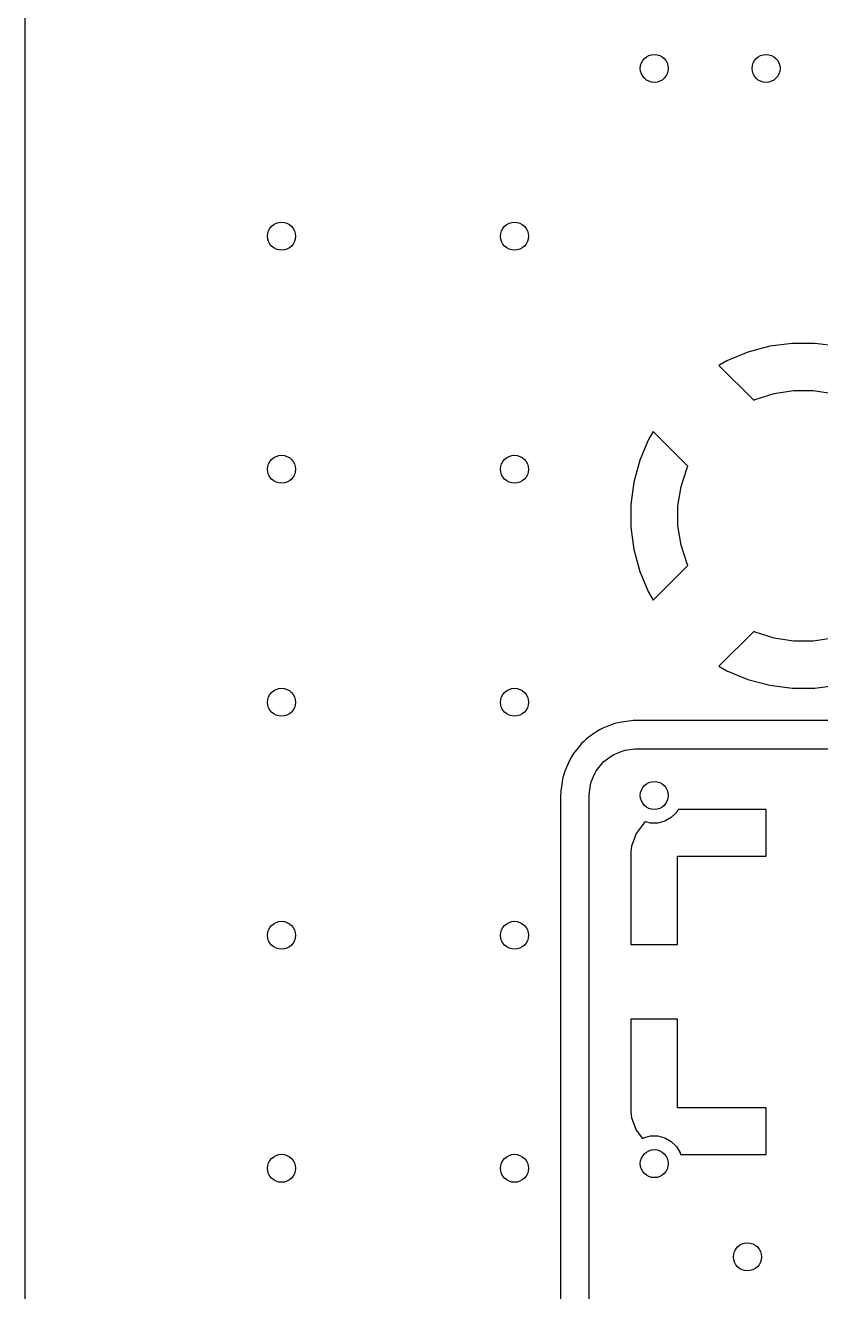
# Model space of a CAD drawing. Extents: x 2.65 to 6.49, y -4.64 to -1.62.
# Drawn here: x 2.648 to 2.984, y -3.3 to -2.765 of the extents above; entities that cross this region are included whole.
import ezdxf

# ---------------------------------------------------------------- set-up
doc = ezdxf.new("R2010")
doc.units = 0
doc.header["$MEASUREMENT"] = 0
doc.layers.add('BLACK', color=7, linetype='CONTINUOUS')

msp = doc.modelspace()

# ---------------------------------------------------------------- linework, layer by layer
at = {"layer": 'BLACK', "linetype": 'CONTINUOUS'}
for p, q in [((2.64766, -2.78162), (2.64766, -2.03618)), ((2.64766, -2.96767), (2.64766, -2.78162)), ((2.95292, -2.90332), (2.9441, -2.90698)), ((2.96214, -2.90085), (2.95292, -2.90332)), ((2.9716, -2.89961), (2.96214, -2.90085)), ((2.98115, -2.89961), (2.9716, -2.89961)), ((2.9716, -2.89961), (2.9716, -2.89961)), ((2.99062, -2.90085), (2.98115, -2.89961)), ((2.98115, -2.89961), (2.98115, -2.89961)), ((2.94409, -2.90698), (2.94071, -2.90893)), ((2.94071, -2.90893), (2.95543, -2.92365)), ((2.9441, -2.90698), (2.94409, -2.90698)), ((2.96397, -2.92076), (2.97221, -2.91946)), ((2.97221, -2.91946), (2.98055, -2.91946)), ((2.98055, -2.91946), (2.98879, -2.92076)), ((2.95543, -2.92365), (2.95604, -2.92334)), ((2.95604, -2.92334), (2.96397, -2.92076)), ((2.91091, -2.94016), (2.90726, -2.94898)), ((2.91287, -2.93677), (2.91091, -2.94016)), ((2.91091, -2.94016), (2.91091, -2.94016)), ((2.92759, -2.95149), (2.91287, -2.93677)), ((2.90726, -2.94898), (2.90479, -2.9582)), ((2.9247, -2.96003), (2.92727, -2.9521)), ((2.92727, -2.9521), (2.92759, -2.95149)), ((2.90479, -2.9582), (2.90354, -2.96767)), ((2.92339, -2.96827), (2.9247, -2.96003)), ((2.64766, -4.50913), (2.64766, -2.96767)), ((2.90354, -2.96767), (2.90354, -2.96767)), ((2.90354, -2.96767), (2.90354, -2.97721)), ((2.92339, -2.97661), (2.92339, -2.96827)), ((2.90354, -2.97721), (2.90354, -2.97722)), ((2.90354, -2.97722), (2.90479, -2.98668)), ((2.9247, -2.98485), (2.92339, -2.97661)), ((2.90479, -2.98668), (2.90726, -2.9959)), ((2.92727, -2.99278), (2.9247, -2.98485)), ((2.91287, -3.00811), (2.92759, -2.99339)), ((2.92759, -2.99339), (2.92727, -2.99278)), ((2.90726, -2.9959), (2.91091, -3.00472)), ((2.91091, -3.00472), (2.91091, -3.00472)), ((2.91091, -3.00472), (2.91287, -3.00811)), ((2.95543, -3.02123), (2.94071, -3.03595)), ((2.95604, -3.02154), (2.95543, -3.02123)), ((2.96397, -3.02412), (2.95604, -3.02154)), ((2.97221, -3.02543), (2.96397, -3.02412)), ((2.98055, -3.02543), (2.97221, -3.02543)), ((2.98879, -3.02412), (2.98055, -3.02543)), ((2.94071, -3.03595), (2.94409, -3.0379)), ((2.94409, -3.0379), (2.9441, -3.0379)), ((2.9441, -3.0379), (2.95292, -3.04156)), ((2.95292, -3.04156), (2.96214, -3.04403)), ((2.96214, -3.04403), (2.9716, -3.04528)), ((2.9716, -3.04528), (2.9716, -3.04528)), ((2.9716, -3.04528), (2.98115, -3.04528)), ((2.98115, -3.04528), (2.99062, -3.04403)), ((2.98115, -3.04528), (2.98115, -3.04528)), ((2.90362, -3.05898), (2.89948, -3.05953)), ((2.90441, -3.05891), (2.90362, -3.05898)), ((2.90504, -3.05886), (2.90441, -3.05891)), ((2.90515, -3.05886), (2.90504, -3.05886)), ((2.90583, -3.05884), (2.90515, -3.05886)), ((3.10598, -3.05884), (2.90583, -3.05884)), ((2.88784, -3.06435), (2.88478, -3.0667)), ((2.88915, -3.06348), (2.88784, -3.06435)), ((2.89025, -3.06284), (2.88915, -3.06348)), ((2.89166, -3.06215), (2.89025, -3.06284)), ((2.89025, -3.06284), (2.89025, -3.06284)), ((2.89522, -3.06067), (2.89166, -3.06215)), ((2.89671, -3.06017), (2.89522, -3.06067)), ((2.89522, -3.06067), (2.89522, -3.06067)), ((2.89794, -3.05984), (2.89671, -3.06016)), ((2.89671, -3.06016), (2.89671, -3.06017)), ((2.89948, -3.05953), (2.89794, -3.05984)), ((2.89794, -3.05984), (2.89794, -3.05984)), ((2.88166, -3.06982), (2.88122, -3.0704)), ((2.8827, -3.06864), (2.88166, -3.06982)), ((2.8836, -3.06774), (2.8827, -3.06864)), ((2.88478, -3.0667), (2.8836, -3.06774)), ((2.8778, -3.07529), (2.87711, -3.0767)), ((2.87844, -3.07419), (2.8778, -3.07529)), ((2.87931, -3.07288), (2.87844, -3.07419)), ((2.88122, -3.0704), (2.87931, -3.07288)), ((2.87931, -3.07288), (2.87931, -3.07288)), ((2.87931, -3.07288), (2.87931, -3.07288)), ((2.8921, -3.07624), (2.89516, -3.07389)), ((2.89516, -3.07389), (2.89626, -3.07326)), ((2.89626, -3.07326), (2.89982, -3.07178)), ((2.89982, -3.07178), (2.90105, -3.07145)), ((2.90105, -3.07145), (2.90519, -3.07091)), ((2.90519, -3.07091), (2.90583, -3.07087)), ((2.90583, -3.07087), (3.10598, -3.07087)), ((2.87563, -3.08026), (2.87513, -3.08175)), ((2.87711, -3.0767), (2.87563, -3.08026)), ((2.87563, -3.08026), (2.87563, -3.08026)), ((2.87711, -3.0767), (2.87711, -3.0767)), ((2.88822, -3.0813), (2.88886, -3.0802)), ((2.88886, -3.0802), (2.8912, -3.07714)), ((2.8912, -3.07714), (2.8921, -3.07624)), ((2.87443, -3.08498), (2.87394, -3.08866)), ((2.87449, -3.08452), (2.87443, -3.08498)), ((2.8748, -3.08298), (2.87449, -3.08452)), ((2.87449, -3.08452), (2.87449, -3.08452)), ((2.87513, -3.08175), (2.8748, -3.08298)), ((2.88587, -3.09023), (2.88641, -3.08609)), ((2.88641, -3.08609), (2.88674, -3.08486)), ((2.88674, -3.08486), (2.88822, -3.0813)), ((2.87382, -3.09008), (2.8738, -3.09087)), ((2.8738, -3.09087), (2.8738, -3.1149)), ((2.87386, -3.08962), (2.87382, -3.09008)), ((2.87387, -3.08945), (2.87386, -3.08962)), ((2.87394, -3.08866), (2.87387, -3.08945)), ((2.88583, -3.09087), (2.88587, -3.09023)), ((2.88583, -3.4613), (2.88583, -3.09087)), ((2.9235, -3.09646), (2.92276, -3.09774)), ((2.96063, -3.09646), (2.9235, -3.09646)), ((2.96063, -3.11614), (2.96063, -3.09646)), ((2.90917, -3.10208), (2.90577, -3.10661)), ((2.90969, -3.10168), (2.90917, -3.10208)), ((2.90917, -3.10208), (2.90917, -3.10208)), ((2.91184, -3.10226), (2.90969, -3.10168)), ((2.91791, -3.10146), (2.91493, -3.10226)), ((2.92058, -3.09992), (2.91791, -3.10146)), ((2.92276, -3.09774), (2.92058, -3.09992)), ((2.90577, -3.10661), (2.9038, -3.11191)), ((2.90577, -3.10661), (2.90577, -3.10661)), ((2.91493, -3.10226), (2.91184, -3.10226)), ((2.9038, -3.11191), (2.90354, -3.11426)), ((2.9038, -3.11191), (2.9038, -3.11191)), ((2.8738, -3.1149), (2.8738, -3.16699)), ((2.90354, -3.11426), (2.90354, -3.15354)), ((2.92323, -3.15354), (2.92323, -3.11614)), ((2.92323, -3.11614), (2.96063, -3.11614)), ((2.90354, -3.15354), (2.92323, -3.15354)), ((2.8738, -3.16699), (2.8738, -3.19707)), ((2.90354, -3.18504), (2.90354, -3.22432)), ((2.92323, -3.18504), (2.90354, -3.18504)), ((2.92323, -3.22244), (2.92323, -3.18504)), ((2.8738, -3.19707), (2.8738, -3.4613)), ((2.90354, -3.22432), (2.9038, -3.22667)), ((2.96063, -3.22244), (2.92323, -3.22244)), ((2.96063, -3.24213), (2.96063, -3.22244)), ((2.9038, -3.22667), (2.9038, -3.22667)), ((2.9038, -3.22667), (2.90577, -3.23197)), ((2.90577, -3.23197), (2.90577, -3.23197)), ((2.90577, -3.23197), (2.90837, -3.23544)), ((2.90837, -3.23544), (2.90887, -3.23515)), ((2.90887, -3.23515), (2.91184, -3.23435)), ((2.91184, -3.23435), (2.91493, -3.23435)), ((2.91493, -3.23435), (2.91791, -3.23515)), ((2.91791, -3.23515), (2.92058, -3.23669)), ((2.92058, -3.23669), (2.92276, -3.23887)), ((2.92276, -3.23887), (2.9243, -3.24154)), ((2.9243, -3.24154), (2.92445, -3.24213)), ((2.92445, -3.24213), (2.96063, -3.24213))]:
    msp.add_line(p, q, dxfattribs=at)
at = {"layer": 'BLACK'}
for centre in [(2.91339, -2.78346), (2.96063, -2.78346), (2.75591, -2.85433), (2.85433, -2.85433), (2.75591, -2.95276), (2.85433, -2.95276), (2.75591, -3.05118), (2.85433, -3.05118), (2.91339, -3.09055), (2.75591, -3.14961), (2.85433, -3.14961), (2.91339, -3.24606), (2.75591, -3.24803), (2.85433, -3.24803), (2.95276, -3.28543)]:
    msp.add_circle(centre, 0.00591, dxfattribs=at)

doc.saveas('drawing.dxf')
